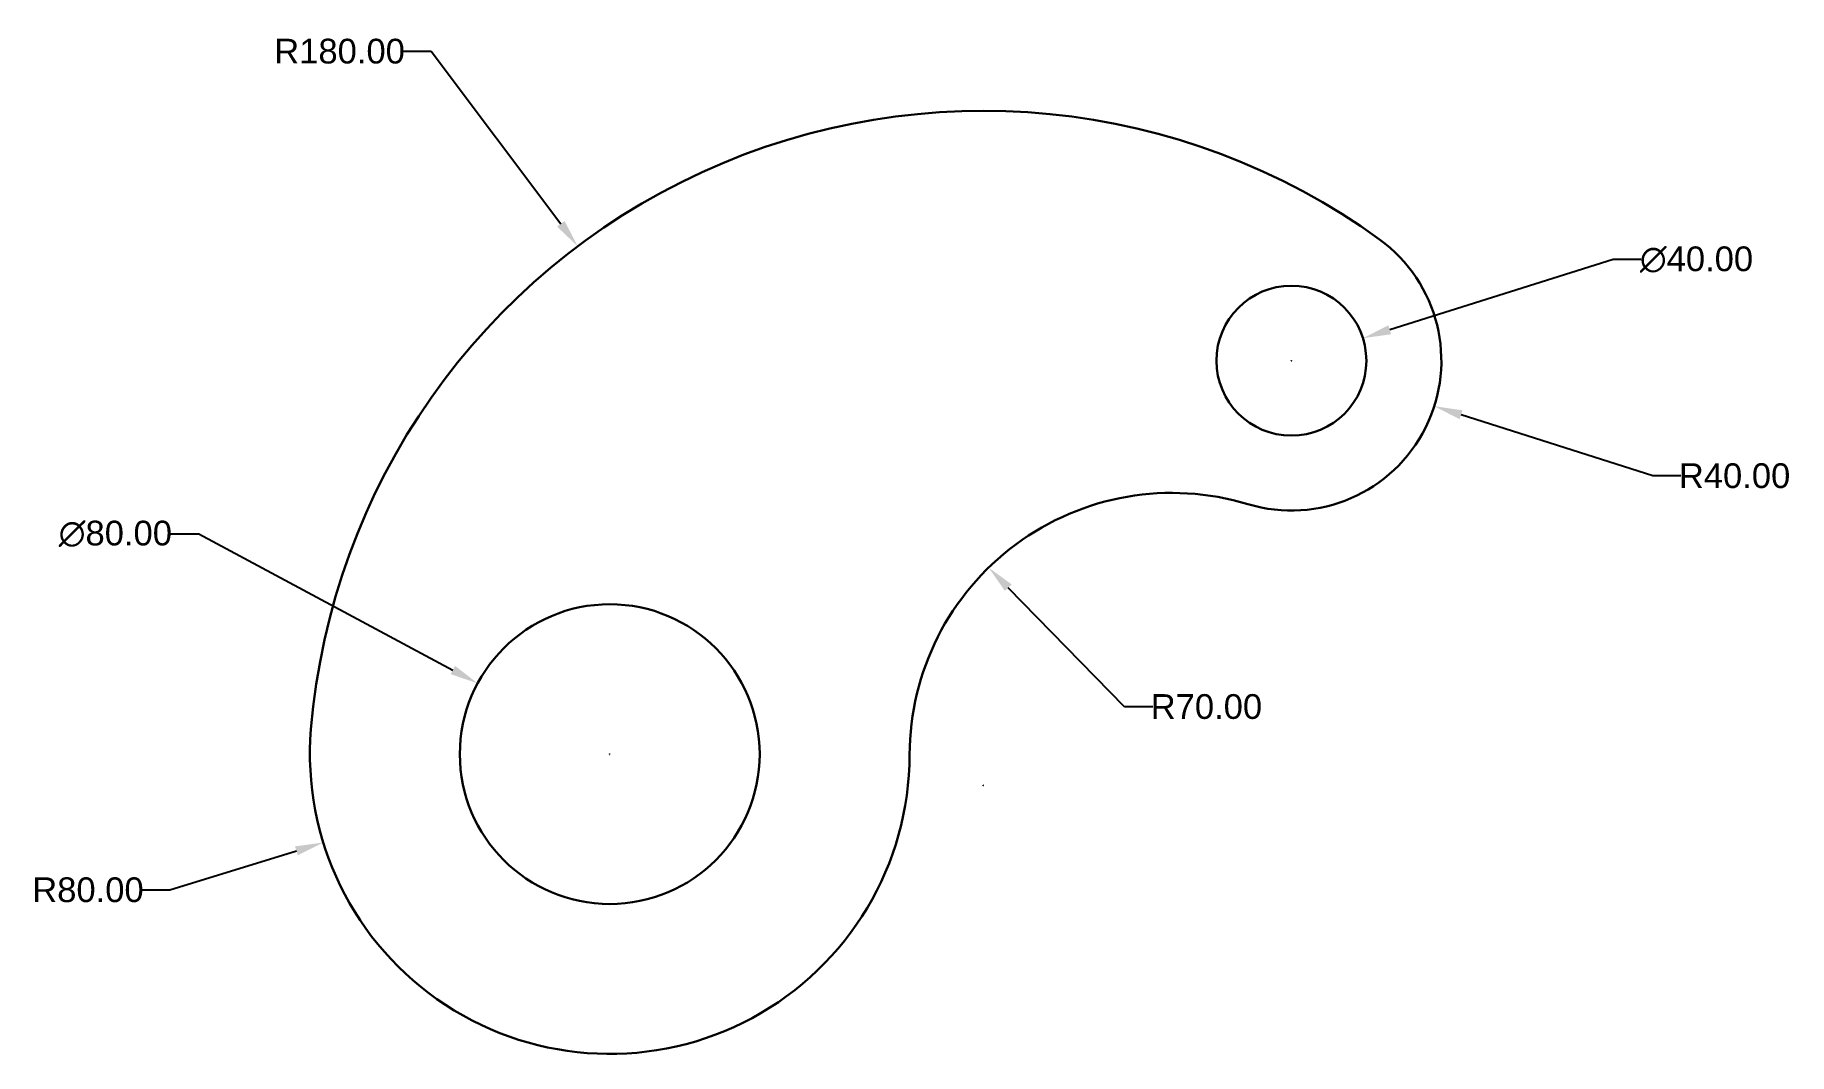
# Model space of a CAD drawing. Header units: millimetres. Extents: x -151 to 317, y -75 to 197.
import ezdxf

# ---------------------------------------------------------------- set-up
doc = ezdxf.new("R2010")
doc.units = ezdxf.units.MM
doc.layers.add('thick continuous', color=7, linetype='Continuous', lineweight=30)
doc.styles.get("Standard").update_dxf_attribs({"font": 'Arial.ttf'})
doc.dimstyles.get("Standard").update_dxf_attribs({"dimscale": 0.6, "dimtxt": 11, "dimasz": 12.5, "dimexe": 0.18, "dimexo": 0.0625, "dimgap": 0.09, "dimtad": 0, "dimtih": 1, "dimtoh": 1, "dimzin": 0, "dimdsep": 46, "dimtxsty": 'Standard', "dimcen": 0.09, "dimadec": 0, "dimazin": 0, "dimtfac": 1, "dimtofl": 0, "dimtmove": 0, "dimatfit": 3, "dimfxl": 1, "dimtolj": 1, "dimtzin": 0, "dimarcsym": 0})

# ---------------------------------------------------------------- blocks, each defined once
blk = doc.blocks.new('*D10')
at = {"layer": 'Defpoints', "color": 0, "transparency": 16777216}
for p in [(-32.81, 24.34), (37.69, -13.46)]:
    blk.add_point(p, dxfattribs=at)
at = {"layer": 'thick continuous', "color": 0, "lineweight": -2, "transparency": 16777216}
for p, q in [((-114.7, 64.22), (-107.2, 64.22)), ((-107.2, 64.22), (-39.42, 27.88)), ((2.39, 5.44), (2.5, 5.44)), ((2.44, 5.39), (2.44, 5.49))]:
    blk.add_line(p, q, dxfattribs=at)
at = {"layer": 'thick continuous', "color": 0, "transparency": 16777216}
blk.add_solid([(-38.83, 28.98), (-40.01, 26.78), (-32.81, 24.34)], dxfattribs=at)
at = {"layer": 'thick continuous', "color": 0, "lineweight": 5, "transparency": 16777216, "insert": (-129.47, 64.22), "char_height": 6.6, "attachment_point": 5}
blk.add_mtext('\\A1;∅80.00', dxfattribs=at)
blk = doc.blocks.new('*D11')
at = {"layer": 'Defpoints', "color": 0, "transparency": 16777216}
for p in [(2.44, 5.44), (-74, -18.15)]:
    blk.add_point(p, dxfattribs=at)
at = {"layer": 'thick continuous', "color": 0, "lineweight": -2, "transparency": 16777216}
for p, q in [((2.39, 5.44), (2.5, 5.44)), ((2.44, 5.39), (2.44, 5.49)), ((-114.94, -30.79), (-81.17, -20.36)), ((-122.44, -30.79), (-114.94, -30.79))]:
    blk.add_line(p, q, dxfattribs=at)
at = {"layer": 'thick continuous', "color": 0, "transparency": 16777216}
blk.add_solid([(-81.54, -19.17), (-80.8, -21.56), (-74, -18.15)], dxfattribs=at)
at = {"layer": 'thick continuous', "color": 0, "lineweight": 5, "transparency": 16777216, "insert": (-136.78, -30.79), "char_height": 6.6, "attachment_point": 5}
blk.add_mtext('\\A1;R80.00', dxfattribs=at)
blk = doc.blocks.new('*D12')
at = {"layer": 'Defpoints', "color": 0, "transparency": 16777216}
for p in [(-6.11, 140.97), (102.09, -2.88)]:
    blk.add_point(p, dxfattribs=at)
at = {"layer": 'thick continuous', "color": 0, "lineweight": -2, "transparency": 16777216}
for p, q in [((-52.75, 193), (-45.25, 193)), ((-45.25, 193), (-10.62, 146.96)), ((102.04, -2.88), (102.15, -2.88)), ((102.09, -2.93), (102.09, -2.83))]:
    blk.add_line(p, q, dxfattribs=at)
at = {"layer": 'thick continuous', "color": 0, "transparency": 16777216}
blk.add_solid([(-9.62, 147.71), (-11.62, 146.21), (-6.11, 140.97)], dxfattribs=at)
at = {"layer": 'thick continuous', "color": 0, "lineweight": 5, "transparency": 16777216, "insert": (-69.65, 193), "char_height": 6.6, "attachment_point": 5}
blk.add_mtext('\\A1;R180.00', dxfattribs=at)
blk = doc.blocks.new('*D13')
at = {"layer": 'Defpoints', "color": 0, "transparency": 16777216}
for p in [(203.39, 116.44), (165.23, 104.44)]:
    blk.add_point(p, dxfattribs=at)
at = {"layer": 'thick continuous', "color": 0, "lineweight": -2, "transparency": 16777216}
for p, q in [((270.11, 137.41), (210.54, 118.68)), ((277.61, 137.41), (270.11, 137.41)), ((184.25, 110.44), (184.36, 110.44)), ((184.31, 110.39), (184.31, 110.49))]:
    blk.add_line(p, q, dxfattribs=at)
at = {"layer": 'thick continuous', "color": 0, "transparency": 16777216}
blk.add_solid([(210.17, 119.88), (210.92, 117.49), (203.39, 116.44)], dxfattribs=at)
at = {"layer": 'thick continuous', "color": 0, "lineweight": 5, "transparency": 16777216, "insert": (292.38, 137.41), "char_height": 6.6, "attachment_point": 5}
blk.add_mtext('\\A1;∅40.00', dxfattribs=at)
blk = doc.blocks.new('*D15')
at = {"layer": 'Defpoints', "color": 0, "transparency": 16777216}
for p in [(184.31, 110.44), (222.42, 98.29)]:
    blk.add_point(p, dxfattribs=at)
at = {"layer": 'thick continuous', "color": 0, "lineweight": -2, "transparency": 16777216}
for p, q in [((184.25, 110.44), (184.36, 110.44)), ((184.31, 110.39), (184.31, 110.49)), ((280.7, 79.71), (229.56, 96.01)), ((288.2, 79.71), (280.7, 79.71))]:
    blk.add_line(p, q, dxfattribs=at)
at = {"layer": 'thick continuous', "color": 0, "transparency": 16777216}
blk.add_solid([(229.94, 97.2), (229.18, 94.82), (222.42, 98.29)], dxfattribs=at)
at = {"layer": 'thick continuous', "color": 0, "lineweight": 5, "transparency": 16777216, "insert": (302.54, 79.71), "char_height": 6.6, "attachment_point": 5}
blk.add_mtext('\\A1;R40.00', dxfattribs=at)
blk = doc.blocks.new('*D16')
at = {"layer": 'Defpoints', "color": 0, "transparency": 16777216}
for p in [(103.52, 55.23), (152.44, 5.16)]:
    blk.add_point(p, dxfattribs=at)
at = {"layer": 'thick continuous', "color": 0, "lineweight": -2, "transparency": 16777216}
for p, q in [((139.79, 18.1), (108.76, 49.86)), ((147.29, 18.1), (139.79, 18.1))]:
    blk.add_line(p, q, dxfattribs=at)
at = {"layer": 'thick continuous', "color": 0, "transparency": 16777216}
blk.add_solid([(109.66, 50.74), (107.87, 48.99), (103.52, 55.23)], dxfattribs=at)
at = {"layer": 'thick continuous', "color": 0, "transparency": 16777216, "insert": (161.63, 18.1), "char_height": 6.6, "attachment_point": 5}
blk.add_mtext('\\A1;R70.00', dxfattribs=at)

msp = doc.modelspace()

# ---------------------------------------------------------------- linework, layer by layer
at = {"layer": 'thick continuous'}
for centre, radius in [((184.306, 110.44), 20), ((2.441, 5.44), 40)]:
    msp.add_circle(centre, radius, dxfattribs=at)
for centre, radius, start, end in [((102.094, -2.879), 180, 54.03943, 175.22806), ((184.306, 110.44), 40, 253.16076, 54.03943), ((152.441, 5.156), 70, 73.16076, 179.89177), ((2.441, 5.44), 80, 175.22806, 359.89177)]:
    msp.add_arc(centre, radius, start, end, dxfattribs=at)

# ---------------------------------------------------------------- dimensions: what is measured, and where the dimension line sits
at = {"layer": 'thick continuous', "lineweight": 5}
for center, mpoint, picture, middle in [((102.094, -2.879), (-6.111, 140.967), '*D12', (-69.654, 193.001)), ((184.306, 110.44), (222.417, 98.291), '*D15', (302.536, 79.713)), ((2.441, 5.44), (-74.002, -18.151), '*D11', (-136.78, -30.786))]:
    dim = msp.add_radius_dim(center=center, mpoint=mpoint, dimstyle='Standard', dxfattribs=at)
    dim.commit()
    dim.dimension.update_dxf_attribs({"geometry": picture, "text_midpoint": middle, "dimtype": 164})
for p1, p2, picture, middle in [((165.226, 104.443), (203.386, 116.436), '*D13', (292.382, 137.406)), ((37.695, -13.46), (-32.813, 24.339), '*D10', (-129.469, 64.218))]:
    dim = msp.add_diameter_dim_2p(p1=p1, p2=p2, dimstyle='Standard', dxfattribs=at)
    dim.commit()
    dim.dimension.update_dxf_attribs({"geometry": picture, "text_midpoint": middle, "dimtype": 163})
at = {"layer": 'thick continuous'}
dim = msp.add_radius_dim(center=(152.441, 5.156), mpoint=(103.523, 55.227), dimstyle='Standard', dxfattribs=at)
dim.commit()
dim.dimension.update_dxf_attribs({"geometry": '*D16', "text_midpoint": (161.628, 18.104), "dimtype": 164})

doc.saveas('drawing.dxf')
